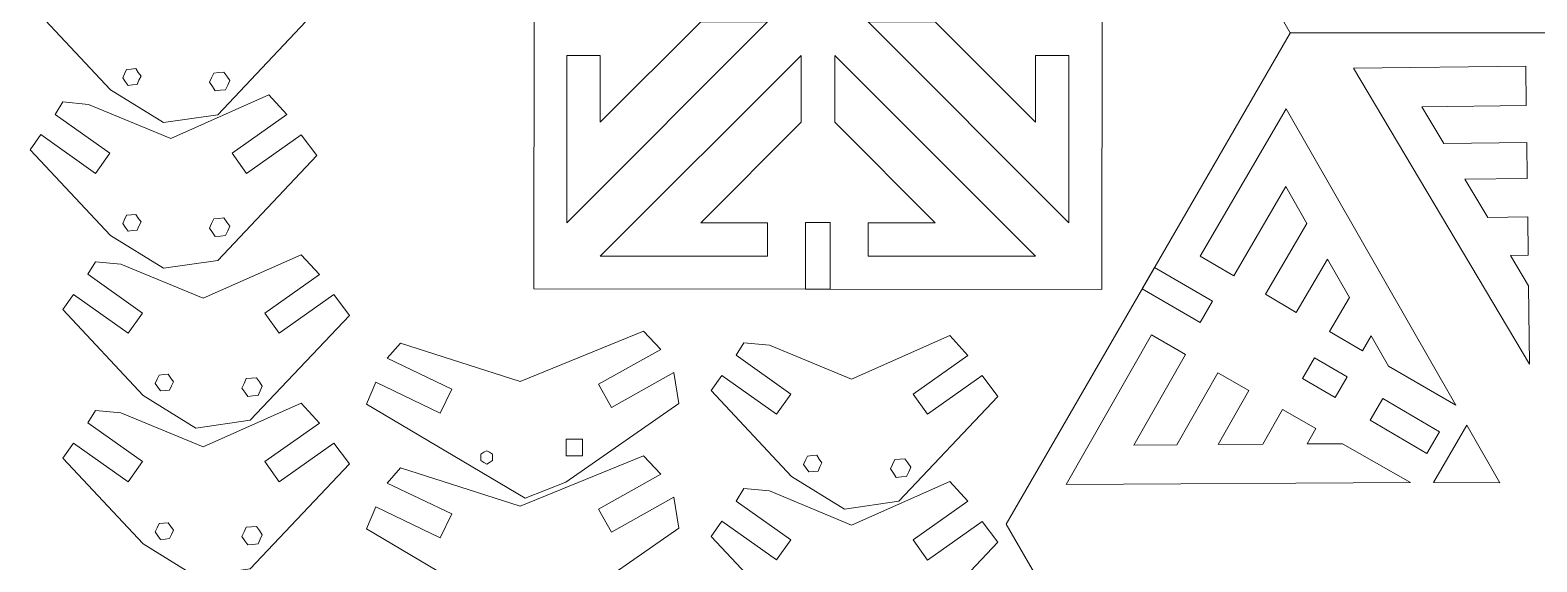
# Model space of a CAD drawing. Header units: inches. Extents: x -12.5 to 16.2, y -9.8 to 11.8.
# Drawn here: x -12.33 to -1.88, y -2.7 to 0.99 of the extents above; entities that cross this region are included whole.
import ezdxf

# ---------------------------------------------------------------- set-up
doc = ezdxf.new("R2010")
doc.units = ezdxf.units.IN
doc.header["$MEASUREMENT"] = 0
for name, color, linetype in [('frame', 7, 'Continuous'), ('Layer 1', 7, 'Continuous'), ('Layer 3', 7, 'Continuous')]:
    doc.layers.add(name, color=color, linetype=linetype)

msp = doc.modelspace()

# ---------------------------------------------------------------- linework, layer by layer
at = {"layer": 'frame', "color": 250, "lineweight": 9}
for points in [[(-3.588, 7.789), (-3.588, 7.789), (0.35, 7.788), (0.35, 7.788), (0.35, 7.788), (0.35, 7.788), (2.318, 4.376), (2.318, 4.376), (2.318, 4.376), (2.318, 4.376), (0.348, 0.966), (0.348, 0.966), (0.348, 0.966), (0.348, 0.966), (-3.59, 0.967), (-3.59, 0.967), (-3.59, 0.967), (-3.59, 0.967), (-5.558, 4.379), (-5.558, 4.379), (-5.558, 4.379), (-5.558, 4.379), (-3.588, 7.789), (-3.588, 7.789)], [(-3.589, 0.969), (-3.589, 0.969), (0.349, 0.968), (0.349, 0.968), (0.349, 0.968), (0.349, 0.968), (2.317, -2.444), (2.317, -2.444), (2.317, -2.444), (2.317, -2.444), (0.347, -5.854), (0.347, -5.854), (0.347, -5.854), (0.347, -5.854), (-3.591, -5.853), (-3.591, -5.853), (-3.591, -5.853), (-3.591, -5.853), (-5.559, -2.441), (-5.559, -2.441), (-5.559, -2.441), (-5.559, -2.441), (-3.589, 0.969), (-3.589, 0.969)]]:
    msp.add_open_spline(points, degree=3, knots=[0, 0, 0, 0, 0.142857, 0.142857, 0.142857, 0.142857, 0.285714, 0.285714, 0.285714, 0.285714, 0.428571, 0.428571, 0.428571, 0.428571, 0.571429, 0.571429, 0.571429, 0.571429, 0.714286, 0.714286, 0.714286, 0.714286, 1, 1, 1, 1], dxfattribs=at)
msp.add_open_spline([(-3.589, 0.969), (-3.589, 0.969), (-3.587, 0.966), (-3.587, 0.966)], degree=3, dxfattribs=at)
at = {"layer": 'frame', "color": 5, "lineweight": 9}
for points in [[(-3.151, 0.722), (-3.151, 0.722), (-1.957, 0.736), (-1.957, 0.736)], [(-1.954, 0.464), (-1.954, 0.464), (-1.957, 0.736), (-1.957, 0.736)], [(-3.151, 0.722), (-3.151, 0.722), (-1.932, -1.332), (-1.932, -1.332)], [(-3.618, 0.441), (-3.618, 0.441), (-4.215, -0.583), (-4.215, -0.583)], [(-3.618, 0.441), (-3.618, 0.441), (-2.443, -1.616), (-2.443, -1.616)], [(-1.951, 0.206), (-1.951, 0.206), (-2.525, 0.199), (-2.525, 0.199)], [(-1.948, -0.043), (-1.948, -0.043), (-1.951, 0.206), (-1.951, 0.206)], [(-1.948, -0.043), (-1.948, -0.043), (-2.379, -0.048), (-2.379, -0.048)], [(-2.379, -0.048), (-2.379, -0.048), (-2.221, -0.313), (-2.221, -0.313)], [(-1.944, -0.31), (-1.944, -0.31), (-2.221, -0.313), (-2.221, -0.313)], [(-1.941, -0.576), (-1.941, -0.576), (-1.944, -0.31), (-1.944, -0.31)], [(-3.761, -0.847), (-3.761, -0.847), (-3.474, -0.355), (-3.474, -0.355)], [(-3.982, -0.719), (-3.982, -0.719), (-4.215, -0.583), (-4.215, -0.583)], [(-3.548, -0.972), (-3.548, -0.972), (-3.332, -0.603), (-3.332, -0.603)], [(-3.332, -0.603), (-3.332, -0.603), (-3.18, -0.868), (-3.18, -0.868)], [(-1.941, -0.576), (-1.941, -0.576), (-2.064, -0.578), (-2.064, -0.578)], [(-2.064, -0.578), (-2.064, -0.578), (-1.938, -0.789), (-1.938, -0.789)], [(-1.932, -1.332), (-1.932, -1.332), (-1.938, -0.789), (-1.938, -0.789)], [(-3.548, -0.972), (-3.548, -0.972), (-3.761, -0.847), (-3.761, -0.847)], [(-3.319, -1.105), (-3.319, -1.105), (-3.18, -0.868), (-3.18, -0.868)], [(-5.144, -2.167), (-5.144, -2.167), (-4.553, -1.129), (-4.553, -1.129)], [(-4.317, -1.264), (-4.317, -1.264), (-4.553, -1.129), (-4.553, -1.129)], [(-3.09, -1.239), (-3.09, -1.239), (-3.319, -1.105), (-3.319, -1.105)], [(-3.09, -1.239), (-3.09, -1.239), (-3.029, -1.134), (-3.029, -1.134)], [(-3.029, -1.134), (-3.029, -1.134), (-2.908, -1.345), (-2.908, -1.345)], [(-2.443, -1.616), (-2.443, -1.616), (-2.908, -1.345), (-2.908, -1.345)], [(-4.093, -1.391), (-4.093, -1.391), (-4.377, -1.891), (-4.377, -1.891)], [(-3.876, -1.514), (-3.876, -1.514), (-4.093, -1.391), (-4.093, -1.391)], [(-3.876, -1.514), (-3.876, -1.514), (-4.089, -1.889), (-4.089, -1.889)], [(-3.644, -1.647), (-3.644, -1.647), (-3.781, -1.887), (-3.781, -1.887)], [(-3.412, -1.778), (-3.412, -1.778), (-3.644, -1.647), (-3.644, -1.647)], [(-2.598, -2.153), (-2.598, -2.153), (-2.365, -1.754), (-2.365, -1.754)], [(-2.365, -1.754), (-2.365, -1.754), (-2.136, -2.156), (-2.136, -2.156)], [(-3.412, -1.778), (-3.412, -1.778), (-3.473, -1.885), (-3.473, -1.885)], [(-4.089, -1.889), (-4.089, -1.889), (-3.781, -1.887), (-3.781, -1.887)], [(-3.473, -1.885), (-3.473, -1.885), (-3.228, -1.884), (-3.228, -1.884)], [(-2.756, -2.152), (-2.756, -2.152), (-3.228, -1.884), (-3.228, -1.884)], [(-5.144, -2.167), (-5.144, -2.167), (-2.756, -2.152), (-2.756, -2.152)], [(-2.598, -2.153), (-2.598, -2.153), (-2.136, -2.156), (-2.136, -2.156)]]:
    msp.add_open_spline(points, degree=3, dxfattribs=at)
for points, knots in [([(-1.954, 0.464), (-1.954, 0.464), (-2.677, 0.455), (-2.677, 0.455), (-2.677, 0.455), (-2.677, 0.455), (-2.525, 0.199), (-2.525, 0.199)], [0, 0, 0, 0, 0.333333, 0.333333, 0.333333, 0.333333, 1, 1, 1, 1]), ([(-3.982, -0.719), (-3.982, -0.719), (-3.62, -0.099), (-3.62, -0.099), (-3.62, -0.099), (-3.62, -0.099), (-3.474, -0.355), (-3.474, -0.355)], [0, 0, 0, 0, 0.333333, 0.333333, 0.333333, 0.333333, 1, 1, 1, 1]), ([(-4.317, -1.264), (-4.317, -1.264), (-4.674, -1.893), (-4.674, -1.893), (-4.674, -1.893), (-4.674, -1.893), (-4.377, -1.891), (-4.377, -1.891)], [0, 0, 0, 0, 0.333333, 0.333333, 0.333333, 0.333333, 1, 1, 1, 1]), ([(-3.279, -1.562), (-3.279, -1.562), (-3.196, -1.42), (-3.196, -1.42), (-3.196, -1.42), (-3.196, -1.42), (-3.421, -1.288), (-3.421, -1.288), (-3.421, -1.288), (-3.421, -1.288), (-3.504, -1.43), (-3.504, -1.43), (-3.504, -1.43), (-3.504, -1.43), (-3.279, -1.562), (-3.279, -1.562)], [0, 0, 0, 0, 0.2, 0.2, 0.2, 0.2, 0.4, 0.4, 0.4, 0.4, 0.6, 0.6, 0.6, 0.6, 1, 1, 1, 1]), ([(-2.643, -1.951), (-2.643, -1.951), (-2.555, -1.801), (-2.555, -1.801), (-2.555, -1.801), (-2.555, -1.801), (-2.949, -1.57), (-2.949, -1.57), (-2.949, -1.57), (-2.949, -1.57), (-3.037, -1.72), (-3.037, -1.72), (-3.037, -1.72), (-3.037, -1.72), (-2.643, -1.951), (-2.643, -1.951)], [0, 0, 0, 0, 0.2, 0.2, 0.2, 0.2, 0.4, 0.4, 0.4, 0.4, 0.6, 0.6, 0.6, 0.6, 1, 1, 1, 1])]:
    msp.add_open_spline(points, degree=3, knots=knots, dxfattribs=at)
at = {"layer": 'frame', "color": 1, "lineweight": 9}
msp.add_open_spline([(-4.129, -0.894), (-4.129, -0.894), (-4.215, -1.043), (-4.215, -1.043), (-4.215, -1.043), (-4.215, -1.043), (-4.617, -0.81), (-4.617, -0.81), (-4.617, -0.81), (-4.617, -0.81), (-4.531, -0.662), (-4.531, -0.662), (-4.531, -0.662), (-4.531, -0.662), (-4.129, -0.894), (-4.129, -0.894)], degree=3, knots=[0, 0, 0, 0, 0.2, 0.2, 0.2, 0.2, 0.4, 0.4, 0.4, 0.4, 0.6, 0.6, 0.6, 0.6, 1, 1, 1, 1], dxfattribs=at)
at = {"layer": 'Layer 1', "color": 250, "lineweight": 9}
msp.add_open_spline([(-4.896, -0.814), (-4.896, -0.814), (-8.834, -0.81), (-8.834, -0.81), (-8.834, -0.81), (-8.834, -0.81), (-8.83, 3.129), (-8.83, 3.129), (-8.83, 3.129), (-8.83, 3.129), (-4.892, 3.125), (-4.892, 3.125), (-4.892, 3.125), (-4.892, 3.125), (-4.896, -0.814), (-4.896, -0.814)], degree=3, knots=[0, 0, 0, 0, 0.2, 0.2, 0.2, 0.2, 0.4, 0.4, 0.4, 0.4, 0.6, 0.6, 0.6, 0.6, 1, 1, 1, 1], dxfattribs=at)
at = {"layer": 'Layer 1', "color": 5, "lineweight": 9}
for points in [[(-8.605, 0.811), (-8.605, 0.811), (-8.605, -0.35), (-8.605, -0.35), (-8.605, -0.35), (-8.605, -0.35), (-7.213, 1.043), (-7.213, 1.043), (-7.213, 1.043), (-7.213, 1.043), (-7.677, 1.043), (-7.677, 1.043), (-7.677, 1.043), (-7.677, 1.043), (-8.373, 0.347), (-8.373, 0.347), (-8.373, 0.347), (-8.373, 0.347), (-8.373, 0.811), (-8.373, 0.811), (-8.373, 0.811), (-8.373, 0.811), (-8.605, 0.811), (-8.605, 0.811)], [(-5.124, 0.811), (-5.124, 0.811), (-5.124, -0.35), (-5.124, -0.35), (-5.124, -0.35), (-5.124, -0.35), (-6.516, 1.043), (-6.516, 1.043), (-6.516, 1.043), (-6.516, 1.043), (-6.052, 1.043), (-6.052, 1.043), (-6.052, 1.043), (-6.052, 1.043), (-5.356, 0.347), (-5.356, 0.347), (-5.356, 0.347), (-5.356, 0.347), (-5.356, 0.811), (-5.356, 0.811), (-5.356, 0.811), (-5.356, 0.811), (-5.124, 0.811), (-5.124, 0.811)], [(-7.213, -0.582), (-7.213, -0.582), (-8.373, -0.582), (-8.373, -0.582), (-8.373, -0.582), (-8.373, -0.582), (-6.981, 0.811), (-6.981, 0.811), (-6.981, 0.811), (-6.981, 0.811), (-6.981, 0.347), (-6.981, 0.347), (-6.981, 0.347), (-6.981, 0.347), (-7.677, -0.35), (-7.677, -0.35), (-7.677, -0.35), (-7.677, -0.35), (-7.213, -0.35), (-7.213, -0.35), (-7.213, -0.35), (-7.213, -0.35), (-7.213, -0.582), (-7.213, -0.582)], [(-6.516, -0.582), (-6.516, -0.582), (-5.356, -0.582), (-5.356, -0.582), (-5.356, -0.582), (-5.356, -0.582), (-6.748, 0.811), (-6.748, 0.811), (-6.748, 0.811), (-6.748, 0.811), (-6.748, 0.347), (-6.748, 0.347), (-6.748, 0.347), (-6.748, 0.347), (-6.052, -0.35), (-6.052, -0.35), (-6.052, -0.35), (-6.052, -0.35), (-6.516, -0.35), (-6.516, -0.35), (-6.516, -0.35), (-6.516, -0.35), (-6.516, -0.582), (-6.516, -0.582)]]:
    msp.add_open_spline(points, degree=3, knots=[0, 0, 0, 0, 0.142857, 0.142857, 0.142857, 0.142857, 0.285714, 0.285714, 0.285714, 0.285714, 0.428571, 0.428571, 0.428571, 0.428571, 0.571429, 0.571429, 0.571429, 0.571429, 0.714286, 0.714286, 0.714286, 0.714286, 1, 1, 1, 1], dxfattribs=at)
at = {"layer": 'Layer 1', "color": 1, "lineweight": 9}
msp.add_open_spline([(-6.779, -0.812), (-6.779, -0.812), (-6.951, -0.812), (-6.951, -0.812), (-6.951, -0.812), (-6.951, -0.812), (-6.951, -0.348), (-6.951, -0.348), (-6.951, -0.348), (-6.951, -0.348), (-6.779, -0.348), (-6.779, -0.348), (-6.779, -0.348), (-6.779, -0.348), (-6.779, -0.812), (-6.779, -0.812)], degree=3, knots=[0, 0, 0, 0, 0.2, 0.2, 0.2, 0.2, 0.4, 0.4, 0.4, 0.4, 0.6, 0.6, 0.6, 0.6, 1, 1, 1, 1], dxfattribs=at)
at = {"layer": 'Layer 3', "color": 5, "lineweight": 9}
msp.add_lwpolyline([(-8.61, -1.968), (-8.496, -1.968), (-8.496, -1.851), (-8.61, -1.851), (-8.61, -1.968)], close=True, dxfattribs=at)
at = {"layer": 'Layer 3', "color": 250, "lineweight": 9}
for points, knots in [([(-12.251, 1.272), (-12.251, 1.272), (-12.326, 1.167), (-12.326, 1.167), (-12.326, 1.167), (-12.326, 1.167), (-11.769, 0.572), (-11.769, 0.572), (-11.769, 0.572), (-11.769, 0.572), (-11.402, 0.346), (-11.402, 0.346), (-11.402, 0.346), (-11.402, 0.346), (-11.025, 0.399), (-11.025, 0.399), (-11.025, 0.399), (-11.025, 0.399), (-10.338, 1.128), (-10.338, 1.128), (-10.338, 1.128), (-10.338, 1.128), (-10.446, 1.272), (-10.446, 1.272)], [0, 0, 0, 0, 0.142857, 0.142857, 0.142857, 0.142857, 0.285714, 0.285714, 0.285714, 0.285714, 0.428571, 0.428571, 0.428571, 0.428571, 0.571429, 0.571429, 0.571429, 0.571429, 0.714286, 0.714286, 0.714286, 0.714286, 1, 1, 1, 1]), ([(-10.545, 0.4), (-10.545, 0.4), (-10.671, 0.538), (-10.671, 0.538), (-10.671, 0.538), (-10.671, 0.538), (-11.351, 0.235), (-11.351, 0.235), (-11.351, 0.235), (-11.351, 0.235), (-11.921, 0.471), (-11.921, 0.471), (-11.921, 0.471), (-11.921, 0.471), (-12.099, 0.488), (-12.099, 0.488), (-12.099, 0.488), (-12.099, 0.488), (-12.152, 0.401), (-12.152, 0.401)], [0, 0, 0, 0, 0.166667, 0.166667, 0.166667, 0.166667, 0.333333, 0.333333, 0.333333, 0.333333, 0.5, 0.5, 0.5, 0.5, 0.666667, 0.666667, 0.666667, 0.666667, 1, 1, 1, 1]), ([(-12.152, 0.401), (-12.152, 0.401), (-11.773, 0.133), (-11.773, 0.133), (-11.773, 0.133), (-11.773, 0.133), (-11.872, -0.008), (-11.872, -0.008), (-11.872, -0.008), (-11.872, -0.008), (-12.251, 0.261), (-12.251, 0.261)], [0, 0, 0, 0, 0.25, 0.25, 0.25, 0.25, 0.5, 0.5, 0.5, 0.5, 1, 1, 1, 1]), ([(-10.446, 0.26), (-10.446, 0.26), (-10.825, -0.008), (-10.825, -0.008), (-10.825, -0.008), (-10.825, -0.008), (-10.924, 0.132), (-10.924, 0.132), (-10.924, 0.132), (-10.924, 0.132), (-10.545, 0.4), (-10.545, 0.4)], [0, 0, 0, 0, 0.25, 0.25, 0.25, 0.25, 0.5, 0.5, 0.5, 0.5, 1, 1, 1, 1]), ([(-12.251, 0.261), (-12.251, 0.261), (-12.326, 0.156), (-12.326, 0.156), (-12.326, 0.156), (-12.326, 0.156), (-11.769, -0.439), (-11.769, -0.439), (-11.769, -0.439), (-11.769, -0.439), (-11.402, -0.665), (-11.402, -0.665), (-11.402, -0.665), (-11.402, -0.665), (-11.025, -0.612), (-11.025, -0.612), (-11.025, -0.612), (-11.025, -0.612), (-10.338, 0.116), (-10.338, 0.116), (-10.338, 0.116), (-10.338, 0.116), (-10.446, 0.26), (-10.446, 0.26)], [0, 0, 0, 0, 0.142857, 0.142857, 0.142857, 0.142857, 0.285714, 0.285714, 0.285714, 0.285714, 0.428571, 0.428571, 0.428571, 0.428571, 0.571429, 0.571429, 0.571429, 0.571429, 0.714286, 0.714286, 0.714286, 0.714286, 1, 1, 1, 1]), ([(-10.32, -0.709), (-10.32, -0.709), (-10.446, -0.572), (-10.446, -0.572), (-10.446, -0.572), (-10.446, -0.572), (-11.126, -0.874), (-11.126, -0.874), (-11.126, -0.874), (-11.126, -0.874), (-11.696, -0.638), (-11.696, -0.638), (-11.696, -0.638), (-11.696, -0.638), (-11.873, -0.621), (-11.873, -0.621), (-11.873, -0.621), (-11.873, -0.621), (-11.926, -0.708), (-11.926, -0.708)], [0, 0, 0, 0, 0.166667, 0.166667, 0.166667, 0.166667, 0.333333, 0.333333, 0.333333, 0.333333, 0.5, 0.5, 0.5, 0.5, 0.666667, 0.666667, 0.666667, 0.666667, 1, 1, 1, 1]), ([(-11.926, -0.708), (-11.926, -0.708), (-11.547, -0.977), (-11.547, -0.977), (-11.547, -0.977), (-11.547, -0.977), (-11.646, -1.117), (-11.646, -1.117), (-11.646, -1.117), (-11.646, -1.117), (-12.025, -0.849), (-12.025, -0.849)], [0, 0, 0, 0, 0.25, 0.25, 0.25, 0.25, 0.5, 0.5, 0.5, 0.5, 1, 1, 1, 1]), ([(-10.221, -0.849), (-10.221, -0.849), (-10.6, -1.117), (-10.6, -1.117), (-10.6, -1.117), (-10.6, -1.117), (-10.699, -0.977), (-10.699, -0.977), (-10.699, -0.977), (-10.699, -0.977), (-10.32, -0.709), (-10.32, -0.709)], [0, 0, 0, 0, 0.25, 0.25, 0.25, 0.25, 0.5, 0.5, 0.5, 0.5, 1, 1, 1, 1]), ([(-12.025, -0.849), (-12.025, -0.849), (-12.1, -0.953), (-12.1, -0.953), (-12.1, -0.953), (-12.1, -0.953), (-11.543, -1.548), (-11.543, -1.548), (-11.543, -1.548), (-11.543, -1.548), (-11.176, -1.775), (-11.176, -1.775), (-11.176, -1.775), (-11.176, -1.775), (-10.8, -1.721), (-10.8, -1.721), (-10.8, -1.721), (-10.8, -1.721), (-10.112, -0.993), (-10.112, -0.993), (-10.112, -0.993), (-10.112, -0.993), (-10.221, -0.849), (-10.221, -0.849)], [0, 0, 0, 0, 0.142857, 0.142857, 0.142857, 0.142857, 0.285714, 0.285714, 0.285714, 0.285714, 0.428571, 0.428571, 0.428571, 0.428571, 0.571429, 0.571429, 0.571429, 0.571429, 0.714286, 0.714286, 0.714286, 0.714286, 1, 1, 1, 1]), ([(-9.851, -1.291), (-9.851, -1.291), (-9.757, -1.186), (-9.757, -1.186), (-9.757, -1.186), (-9.757, -1.186), (-8.928, -1.451), (-8.928, -1.451), (-8.928, -1.451), (-8.928, -1.451), (-8.074, -1.103), (-8.074, -1.103), (-8.074, -1.103), (-8.074, -1.103), (-7.953, -1.229), (-7.953, -1.229)], [0, 0, 0, 0, 0.2, 0.2, 0.2, 0.2, 0.4, 0.4, 0.4, 0.4, 0.6, 0.6, 0.6, 0.6, 1, 1, 1, 1]), ([(-5.825, -1.271), (-5.825, -1.271), (-5.951, -1.133), (-5.951, -1.133), (-5.951, -1.133), (-5.951, -1.133), (-6.631, -1.436), (-6.631, -1.436), (-6.631, -1.436), (-6.631, -1.436), (-7.2, -1.2), (-7.2, -1.2), (-7.2, -1.2), (-7.2, -1.2), (-7.378, -1.183), (-7.378, -1.183), (-7.378, -1.183), (-7.378, -1.183), (-7.431, -1.27), (-7.431, -1.27)], [0, 0, 0, 0, 0.166667, 0.166667, 0.166667, 0.166667, 0.333333, 0.333333, 0.333333, 0.333333, 0.5, 0.5, 0.5, 0.5, 0.666667, 0.666667, 0.666667, 0.666667, 1, 1, 1, 1]), ([(-7.863, -1.389), (-7.863, -1.389), (-8.296, -1.632), (-8.296, -1.632), (-8.296, -1.632), (-8.296, -1.632), (-8.386, -1.471), (-8.386, -1.471), (-8.386, -1.471), (-8.386, -1.471), (-7.953, -1.229), (-7.953, -1.229)], [0, 0, 0, 0, 0.25, 0.25, 0.25, 0.25, 0.5, 0.5, 0.5, 0.5, 1, 1, 1, 1]), ([(-9.851, -1.291), (-9.851, -1.291), (-9.403, -1.505), (-9.403, -1.505), (-9.403, -1.505), (-9.403, -1.505), (-9.482, -1.671), (-9.482, -1.671), (-9.482, -1.671), (-9.482, -1.671), (-9.93, -1.457), (-9.93, -1.457)], [0, 0, 0, 0, 0.25, 0.25, 0.25, 0.25, 0.5, 0.5, 0.5, 0.5, 1, 1, 1, 1]), ([(-7.431, -1.27), (-7.431, -1.27), (-7.052, -1.539), (-7.052, -1.539), (-7.052, -1.539), (-7.052, -1.539), (-7.151, -1.679), (-7.151, -1.679), (-7.151, -1.679), (-7.151, -1.679), (-7.53, -1.411), (-7.53, -1.411)], [0, 0, 0, 0, 0.25, 0.25, 0.25, 0.25, 0.5, 0.5, 0.5, 0.5, 1, 1, 1, 1]), ([(-5.726, -1.411), (-5.726, -1.411), (-6.105, -1.679), (-6.105, -1.679), (-6.105, -1.679), (-6.105, -1.679), (-6.204, -1.539), (-6.204, -1.539), (-6.204, -1.539), (-6.204, -1.539), (-5.825, -1.271), (-5.825, -1.271)], [0, 0, 0, 0, 0.25, 0.25, 0.25, 0.25, 0.5, 0.5, 0.5, 0.5, 1, 1, 1, 1]), ([(-7.863, -1.389), (-7.863, -1.389), (-7.828, -1.605), (-7.828, -1.605), (-7.828, -1.605), (-7.828, -1.605), (-8.612, -2.151), (-8.612, -2.151), (-8.612, -2.151), (-8.612, -2.151), (-8.894, -2.262), (-8.894, -2.262), (-8.894, -2.262), (-8.894, -2.262), (-9.994, -1.609), (-9.994, -1.609), (-9.994, -1.609), (-9.994, -1.609), (-9.93, -1.457), (-9.93, -1.457)], [0, 0, 0, 0, 0.166667, 0.166667, 0.166667, 0.166667, 0.333333, 0.333333, 0.333333, 0.333333, 0.5, 0.5, 0.5, 0.5, 0.666667, 0.666667, 0.666667, 0.666667, 1, 1, 1, 1]), ([(-7.53, -1.411), (-7.53, -1.411), (-7.605, -1.515), (-7.605, -1.515), (-7.605, -1.515), (-7.605, -1.515), (-7.048, -2.11), (-7.048, -2.11), (-7.048, -2.11), (-7.048, -2.11), (-6.681, -2.337), (-6.681, -2.337), (-6.681, -2.337), (-6.681, -2.337), (-6.304, -2.283), (-6.304, -2.283), (-6.304, -2.283), (-6.304, -2.283), (-5.617, -1.555), (-5.617, -1.555), (-5.617, -1.555), (-5.617, -1.555), (-5.726, -1.411), (-5.726, -1.411)], [0, 0, 0, 0, 0.142857, 0.142857, 0.142857, 0.142857, 0.285714, 0.285714, 0.285714, 0.285714, 0.428571, 0.428571, 0.428571, 0.428571, 0.571429, 0.571429, 0.571429, 0.571429, 0.714286, 0.714286, 0.714286, 0.714286, 1, 1, 1, 1]), ([(-10.32, -1.74), (-10.32, -1.74), (-10.446, -1.602), (-10.446, -1.602), (-10.446, -1.602), (-10.446, -1.602), (-11.126, -1.905), (-11.126, -1.905), (-11.126, -1.905), (-11.126, -1.905), (-11.696, -1.669), (-11.696, -1.669), (-11.696, -1.669), (-11.696, -1.669), (-11.873, -1.652), (-11.873, -1.652), (-11.873, -1.652), (-11.873, -1.652), (-11.926, -1.739), (-11.926, -1.739)], [0, 0, 0, 0, 0.166667, 0.166667, 0.166667, 0.166667, 0.333333, 0.333333, 0.333333, 0.333333, 0.5, 0.5, 0.5, 0.5, 0.666667, 0.666667, 0.666667, 0.666667, 1, 1, 1, 1]), ([(-11.926, -1.739), (-11.926, -1.739), (-11.547, -2.007), (-11.547, -2.007), (-11.547, -2.007), (-11.547, -2.007), (-11.646, -2.148), (-11.646, -2.148), (-11.646, -2.148), (-11.646, -2.148), (-12.025, -1.879), (-12.025, -1.879)], [0, 0, 0, 0, 0.25, 0.25, 0.25, 0.25, 0.5, 0.5, 0.5, 0.5, 1, 1, 1, 1]), ([(-10.221, -1.88), (-10.221, -1.88), (-10.6, -2.148), (-10.6, -2.148), (-10.6, -2.148), (-10.6, -2.148), (-10.699, -2.008), (-10.699, -2.008), (-10.699, -2.008), (-10.699, -2.008), (-10.32, -1.74), (-10.32, -1.74)], [0, 0, 0, 0, 0.25, 0.25, 0.25, 0.25, 0.5, 0.5, 0.5, 0.5, 1, 1, 1, 1]), ([(-12.025, -1.879), (-12.025, -1.879), (-12.1, -1.984), (-12.1, -1.984), (-12.1, -1.984), (-12.1, -1.984), (-11.543, -2.579), (-11.543, -2.579), (-11.543, -2.579), (-11.543, -2.579), (-11.176, -2.805), (-11.176, -2.805), (-11.176, -2.805), (-11.176, -2.805), (-10.8, -2.752), (-10.8, -2.752), (-10.8, -2.752), (-10.8, -2.752), (-10.112, -2.024), (-10.112, -2.024), (-10.112, -2.024), (-10.112, -2.024), (-10.221, -1.88), (-10.221, -1.88)], [0, 0, 0, 0, 0.142857, 0.142857, 0.142857, 0.142857, 0.285714, 0.285714, 0.285714, 0.285714, 0.428571, 0.428571, 0.428571, 0.428571, 0.571429, 0.571429, 0.571429, 0.571429, 0.714286, 0.714286, 0.714286, 0.714286, 1, 1, 1, 1]), ([(-9.851, -2.157), (-9.851, -2.157), (-9.757, -2.052), (-9.757, -2.052), (-9.757, -2.052), (-9.757, -2.052), (-8.928, -2.316), (-8.928, -2.316), (-8.928, -2.316), (-8.928, -2.316), (-8.074, -1.968), (-8.074, -1.968), (-8.074, -1.968), (-8.074, -1.968), (-7.953, -2.094), (-7.953, -2.094)], [0, 0, 0, 0, 0.2, 0.2, 0.2, 0.2, 0.4, 0.4, 0.4, 0.4, 0.6, 0.6, 0.6, 0.6, 1, 1, 1, 1]), ([(-9.851, -2.157), (-9.851, -2.157), (-9.403, -2.37), (-9.403, -2.37), (-9.403, -2.37), (-9.403, -2.37), (-9.482, -2.536), (-9.482, -2.536), (-9.482, -2.536), (-9.482, -2.536), (-9.93, -2.322), (-9.93, -2.322)], [0, 0, 0, 0, 0.25, 0.25, 0.25, 0.25, 0.5, 0.5, 0.5, 0.5, 1, 1, 1, 1]), ([(-7.863, -2.254), (-7.863, -2.254), (-8.296, -2.497), (-8.296, -2.497), (-8.296, -2.497), (-8.296, -2.497), (-8.386, -2.337), (-8.386, -2.337), (-8.386, -2.337), (-8.386, -2.337), (-7.953, -2.094), (-7.953, -2.094)], [0, 0, 0, 0, 0.25, 0.25, 0.25, 0.25, 0.5, 0.5, 0.5, 0.5, 1, 1, 1, 1]), ([(-5.825, -2.282), (-5.825, -2.282), (-5.951, -2.145), (-5.951, -2.145), (-5.951, -2.145), (-5.951, -2.145), (-6.631, -2.448), (-6.631, -2.448), (-6.631, -2.448), (-6.631, -2.448), (-7.2, -2.211), (-7.2, -2.211), (-7.2, -2.211), (-7.2, -2.211), (-7.378, -2.195), (-7.378, -2.195), (-7.378, -2.195), (-7.378, -2.195), (-7.431, -2.282), (-7.431, -2.282)], [0, 0, 0, 0, 0.166667, 0.166667, 0.166667, 0.166667, 0.333333, 0.333333, 0.333333, 0.333333, 0.5, 0.5, 0.5, 0.5, 0.666667, 0.666667, 0.666667, 0.666667, 1, 1, 1, 1]), ([(-7.863, -2.254), (-7.863, -2.254), (-7.828, -2.47), (-7.828, -2.47), (-7.828, -2.47), (-7.828, -2.47), (-8.612, -3.016), (-8.612, -3.016), (-8.612, -3.016), (-8.612, -3.016), (-8.894, -3.127), (-8.894, -3.127), (-8.894, -3.127), (-8.894, -3.127), (-9.994, -2.475), (-9.994, -2.475), (-9.994, -2.475), (-9.994, -2.475), (-9.93, -2.322), (-9.93, -2.322)], [0, 0, 0, 0, 0.166667, 0.166667, 0.166667, 0.166667, 0.333333, 0.333333, 0.333333, 0.333333, 0.5, 0.5, 0.5, 0.5, 0.666667, 0.666667, 0.666667, 0.666667, 1, 1, 1, 1]), ([(-7.431, -2.282), (-7.431, -2.282), (-7.052, -2.55), (-7.052, -2.55), (-7.052, -2.55), (-7.052, -2.55), (-7.151, -2.69), (-7.151, -2.69), (-7.151, -2.69), (-7.151, -2.69), (-7.53, -2.422), (-7.53, -2.422)], [0, 0, 0, 0, 0.25, 0.25, 0.25, 0.25, 0.5, 0.5, 0.5, 0.5, 1, 1, 1, 1]), ([(-5.726, -2.423), (-5.726, -2.423), (-6.105, -2.691), (-6.105, -2.691), (-6.105, -2.691), (-6.105, -2.691), (-6.204, -2.55), (-6.204, -2.55), (-6.204, -2.55), (-6.204, -2.55), (-5.825, -2.282), (-5.825, -2.282)], [0, 0, 0, 0, 0.25, 0.25, 0.25, 0.25, 0.5, 0.5, 0.5, 0.5, 1, 1, 1, 1]), ([(-7.53, -2.422), (-7.53, -2.422), (-7.605, -2.527), (-7.605, -2.527), (-7.605, -2.527), (-7.605, -2.527), (-7.048, -3.122), (-7.048, -3.122), (-7.048, -3.122), (-7.048, -3.122), (-6.681, -3.348), (-6.681, -3.348), (-6.681, -3.348), (-6.681, -3.348), (-6.304, -3.295), (-6.304, -3.295), (-6.304, -3.295), (-6.304, -3.295), (-5.617, -2.567), (-5.617, -2.567), (-5.617, -2.567), (-5.617, -2.567), (-5.726, -2.423), (-5.726, -2.423)], [0, 0, 0, 0, 0.142857, 0.142857, 0.142857, 0.142857, 0.285714, 0.285714, 0.285714, 0.285714, 0.428571, 0.428571, 0.428571, 0.428571, 0.571429, 0.571429, 0.571429, 0.571429, 0.714286, 0.714286, 0.714286, 0.714286, 1, 1, 1, 1])]:
    msp.add_open_spline(points, degree=3, knots=knots, dxfattribs=at)
at = {"layer": 'Layer 3', "color": 5, "lineweight": 9}
for points in [[(-11.658, 0.713), (-11.658, 0.713), (-11.671, 0.684), (-11.671, 0.684), (-11.671, 0.684), (-11.671, 0.684), (-11.684, 0.655), (-11.684, 0.655), (-11.684, 0.655), (-11.684, 0.655), (-11.666, 0.629), (-11.666, 0.629), (-11.666, 0.629), (-11.666, 0.629), (-11.647, 0.603), (-11.647, 0.603), (-11.647, 0.603), (-11.647, 0.603), (-11.616, 0.606), (-11.616, 0.606), (-11.616, 0.606), (-11.616, 0.606), (-11.584, 0.609), (-11.584, 0.609), (-11.584, 0.609), (-11.584, 0.609), (-11.571, 0.638), (-11.571, 0.638), (-11.571, 0.638), (-11.571, 0.638), (-11.557, 0.667), (-11.557, 0.667), (-11.557, 0.667), (-11.557, 0.667), (-11.576, 0.693), (-11.576, 0.693), (-11.576, 0.693), (-11.576, 0.693), (-11.594, 0.719), (-11.594, 0.719), (-11.594, 0.719), (-11.594, 0.719), (-11.626, 0.716), (-11.626, 0.716), (-11.626, 0.716), (-11.626, 0.716), (-11.658, 0.713), (-11.658, 0.713)], [(-11.053, 0.688), (-11.053, 0.688), (-11.068, 0.656), (-11.068, 0.656), (-11.068, 0.656), (-11.068, 0.656), (-11.083, 0.624), (-11.083, 0.624), (-11.083, 0.624), (-11.083, 0.624), (-11.062, 0.595), (-11.062, 0.595), (-11.062, 0.595), (-11.062, 0.595), (-11.042, 0.566), (-11.042, 0.566), (-11.042, 0.566), (-11.042, 0.566), (-11.006, 0.569), (-11.006, 0.569), (-11.006, 0.569), (-11.006, 0.569), (-10.971, 0.572), (-10.971, 0.572), (-10.971, 0.572), (-10.971, 0.572), (-10.956, 0.605), (-10.956, 0.605), (-10.956, 0.605), (-10.956, 0.605), (-10.941, 0.637), (-10.941, 0.637), (-10.941, 0.637), (-10.941, 0.637), (-10.962, 0.666), (-10.962, 0.666), (-10.962, 0.666), (-10.962, 0.666), (-10.982, 0.695), (-10.982, 0.695), (-10.982, 0.695), (-10.982, 0.695), (-11.017, 0.692), (-11.017, 0.692), (-11.017, 0.692), (-11.017, 0.692), (-11.053, 0.688), (-11.053, 0.688)], [(-11.658, -0.298), (-11.658, -0.298), (-11.671, -0.327), (-11.671, -0.327), (-11.671, -0.327), (-11.671, -0.327), (-11.684, -0.356), (-11.684, -0.356), (-11.684, -0.356), (-11.684, -0.356), (-11.666, -0.382), (-11.666, -0.382), (-11.666, -0.382), (-11.666, -0.382), (-11.647, -0.408), (-11.647, -0.408), (-11.647, -0.408), (-11.647, -0.408), (-11.616, -0.405), (-11.616, -0.405), (-11.616, -0.405), (-11.616, -0.405), (-11.584, -0.402), (-11.584, -0.402), (-11.584, -0.402), (-11.584, -0.402), (-11.571, -0.373), (-11.571, -0.373), (-11.571, -0.373), (-11.571, -0.373), (-11.557, -0.344), (-11.557, -0.344), (-11.557, -0.344), (-11.557, -0.344), (-11.576, -0.318), (-11.576, -0.318), (-11.576, -0.318), (-11.576, -0.318), (-11.594, -0.292), (-11.594, -0.292), (-11.594, -0.292), (-11.594, -0.292), (-11.626, -0.295), (-11.626, -0.295), (-11.626, -0.295), (-11.626, -0.295), (-11.658, -0.298), (-11.658, -0.298)], [(-11.053, -0.323), (-11.053, -0.323), (-11.068, -0.355), (-11.068, -0.355), (-11.068, -0.355), (-11.068, -0.355), (-11.083, -0.388), (-11.083, -0.388), (-11.083, -0.388), (-11.083, -0.388), (-11.062, -0.417), (-11.062, -0.417), (-11.062, -0.417), (-11.062, -0.417), (-11.042, -0.446), (-11.042, -0.446), (-11.042, -0.446), (-11.042, -0.446), (-11.006, -0.443), (-11.006, -0.443), (-11.006, -0.443), (-11.006, -0.443), (-10.971, -0.439), (-10.971, -0.439), (-10.971, -0.439), (-10.971, -0.439), (-10.956, -0.407), (-10.956, -0.407), (-10.956, -0.407), (-10.956, -0.407), (-10.941, -0.375), (-10.941, -0.375), (-10.941, -0.375), (-10.941, -0.375), (-10.962, -0.346), (-10.962, -0.346), (-10.962, -0.346), (-10.962, -0.346), (-10.982, -0.317), (-10.982, -0.317), (-10.982, -0.317), (-10.982, -0.317), (-11.017, -0.32), (-11.017, -0.32), (-11.017, -0.32), (-11.017, -0.32), (-11.053, -0.323), (-11.053, -0.323)], [(-11.432, -1.407), (-11.432, -1.407), (-11.445, -1.436), (-11.445, -1.436), (-11.445, -1.436), (-11.445, -1.436), (-11.459, -1.465), (-11.459, -1.465), (-11.459, -1.465), (-11.459, -1.465), (-11.44, -1.491), (-11.44, -1.491), (-11.44, -1.491), (-11.44, -1.491), (-11.422, -1.517), (-11.422, -1.517), (-11.422, -1.517), (-11.422, -1.517), (-11.39, -1.514), (-11.39, -1.514), (-11.39, -1.514), (-11.39, -1.514), (-11.359, -1.512), (-11.359, -1.512), (-11.359, -1.512), (-11.359, -1.512), (-11.345, -1.483), (-11.345, -1.483), (-11.345, -1.483), (-11.345, -1.483), (-11.332, -1.454), (-11.332, -1.454), (-11.332, -1.454), (-11.332, -1.454), (-11.35, -1.428), (-11.35, -1.428), (-11.35, -1.428), (-11.35, -1.428), (-11.369, -1.402), (-11.369, -1.402), (-11.369, -1.402), (-11.369, -1.402), (-11.4, -1.404), (-11.4, -1.404), (-11.4, -1.404), (-11.4, -1.404), (-11.432, -1.407), (-11.432, -1.407)], [(-10.827, -1.432), (-10.827, -1.432), (-10.842, -1.465), (-10.842, -1.465), (-10.842, -1.465), (-10.842, -1.465), (-10.857, -1.497), (-10.857, -1.497), (-10.857, -1.497), (-10.857, -1.497), (-10.837, -1.526), (-10.837, -1.526), (-10.837, -1.526), (-10.837, -1.526), (-10.816, -1.555), (-10.816, -1.555), (-10.816, -1.555), (-10.816, -1.555), (-10.781, -1.552), (-10.781, -1.552), (-10.781, -1.552), (-10.781, -1.552), (-10.745, -1.549), (-10.745, -1.549), (-10.745, -1.549), (-10.745, -1.549), (-10.73, -1.516), (-10.73, -1.516), (-10.73, -1.516), (-10.73, -1.516), (-10.716, -1.484), (-10.716, -1.484), (-10.716, -1.484), (-10.716, -1.484), (-10.736, -1.455), (-10.736, -1.455), (-10.736, -1.455), (-10.736, -1.455), (-10.757, -1.426), (-10.757, -1.426), (-10.757, -1.426), (-10.757, -1.426), (-10.792, -1.429), (-10.792, -1.429), (-10.792, -1.429), (-10.792, -1.429), (-10.827, -1.432), (-10.827, -1.432)], [(-9.16, -1.932), (-9.16, -1.932), (-9.181, -1.943), (-9.181, -1.943), (-9.181, -1.943), (-9.181, -1.943), (-9.201, -1.955), (-9.201, -1.955), (-9.201, -1.955), (-9.201, -1.955), (-9.201, -1.978), (-9.201, -1.978), (-9.201, -1.978), (-9.201, -1.978), (-9.201, -2.001), (-9.201, -2.001), (-9.201, -2.001), (-9.201, -2.001), (-9.181, -2.013), (-9.181, -2.013), (-9.181, -2.013), (-9.181, -2.013), (-9.16, -2.025), (-9.16, -2.025), (-9.16, -2.025), (-9.16, -2.025), (-9.14, -2.013), (-9.14, -2.013), (-9.14, -2.013), (-9.14, -2.013), (-9.12, -2.001), (-9.12, -2.001), (-9.12, -2.001), (-9.12, -2.001), (-9.12, -1.978), (-9.12, -1.978), (-9.12, -1.978), (-9.12, -1.978), (-9.12, -1.955), (-9.12, -1.955), (-9.12, -1.955), (-9.12, -1.955), (-9.14, -1.943), (-9.14, -1.943), (-9.14, -1.943), (-9.14, -1.943), (-9.16, -1.932), (-9.16, -1.932)], [(-6.937, -1.969), (-6.937, -1.969), (-6.95, -1.998), (-6.95, -1.998), (-6.95, -1.998), (-6.95, -1.998), (-6.964, -2.027), (-6.964, -2.027), (-6.964, -2.027), (-6.964, -2.027), (-6.945, -2.053), (-6.945, -2.053), (-6.945, -2.053), (-6.945, -2.053), (-6.927, -2.079), (-6.927, -2.079), (-6.927, -2.079), (-6.927, -2.079), (-6.895, -2.076), (-6.895, -2.076), (-6.895, -2.076), (-6.895, -2.076), (-6.863, -2.074), (-6.863, -2.074), (-6.863, -2.074), (-6.863, -2.074), (-6.85, -2.045), (-6.85, -2.045), (-6.85, -2.045), (-6.85, -2.045), (-6.837, -2.016), (-6.837, -2.016), (-6.837, -2.016), (-6.837, -2.016), (-6.855, -1.99), (-6.855, -1.99), (-6.855, -1.99), (-6.855, -1.99), (-6.873, -1.964), (-6.873, -1.964), (-6.873, -1.964), (-6.873, -1.964), (-6.905, -1.966), (-6.905, -1.966), (-6.905, -1.966), (-6.905, -1.966), (-6.937, -1.969), (-6.937, -1.969)], [(-6.332, -1.994), (-6.332, -1.994), (-6.347, -2.027), (-6.347, -2.027), (-6.347, -2.027), (-6.347, -2.027), (-6.362, -2.059), (-6.362, -2.059), (-6.362, -2.059), (-6.362, -2.059), (-6.341, -2.088), (-6.341, -2.088), (-6.341, -2.088), (-6.341, -2.088), (-6.321, -2.117), (-6.321, -2.117), (-6.321, -2.117), (-6.321, -2.117), (-6.286, -2.114), (-6.286, -2.114), (-6.286, -2.114), (-6.286, -2.114), (-6.25, -2.11), (-6.25, -2.11), (-6.25, -2.11), (-6.25, -2.11), (-6.235, -2.078), (-6.235, -2.078), (-6.235, -2.078), (-6.235, -2.078), (-6.22, -2.046), (-6.22, -2.046), (-6.22, -2.046), (-6.22, -2.046), (-6.241, -2.017), (-6.241, -2.017), (-6.241, -2.017), (-6.241, -2.017), (-6.261, -1.988), (-6.261, -1.988), (-6.261, -1.988), (-6.261, -1.988), (-6.297, -1.991), (-6.297, -1.991), (-6.297, -1.991), (-6.297, -1.991), (-6.332, -1.994), (-6.332, -1.994)], [(-11.432, -2.438), (-11.432, -2.438), (-11.445, -2.467), (-11.445, -2.467), (-11.445, -2.467), (-11.445, -2.467), (-11.459, -2.496), (-11.459, -2.496), (-11.459, -2.496), (-11.459, -2.496), (-11.44, -2.522), (-11.44, -2.522), (-11.44, -2.522), (-11.44, -2.522), (-11.422, -2.548), (-11.422, -2.548), (-11.422, -2.548), (-11.422, -2.548), (-11.39, -2.545), (-11.39, -2.545), (-11.39, -2.545), (-11.39, -2.545), (-11.359, -2.542), (-11.359, -2.542), (-11.359, -2.542), (-11.359, -2.542), (-11.345, -2.513), (-11.345, -2.513), (-11.345, -2.513), (-11.345, -2.513), (-11.332, -2.484), (-11.332, -2.484), (-11.332, -2.484), (-11.332, -2.484), (-11.35, -2.458), (-11.35, -2.458), (-11.35, -2.458), (-11.35, -2.458), (-11.369, -2.432), (-11.369, -2.432), (-11.369, -2.432), (-11.369, -2.432), (-11.4, -2.435), (-11.4, -2.435), (-11.4, -2.435), (-11.4, -2.435), (-11.432, -2.438), (-11.432, -2.438)], [(-10.827, -2.463), (-10.827, -2.463), (-10.842, -2.495), (-10.842, -2.495), (-10.842, -2.495), (-10.842, -2.495), (-10.857, -2.528), (-10.857, -2.528), (-10.857, -2.528), (-10.857, -2.528), (-10.837, -2.557), (-10.837, -2.557), (-10.837, -2.557), (-10.837, -2.557), (-10.816, -2.586), (-10.816, -2.586), (-10.816, -2.586), (-10.816, -2.586), (-10.781, -2.583), (-10.781, -2.583), (-10.781, -2.583), (-10.781, -2.583), (-10.745, -2.579), (-10.745, -2.579), (-10.745, -2.579), (-10.745, -2.579), (-10.73, -2.547), (-10.73, -2.547), (-10.73, -2.547), (-10.73, -2.547), (-10.716, -2.515), (-10.716, -2.515), (-10.716, -2.515), (-10.716, -2.515), (-10.736, -2.486), (-10.736, -2.486), (-10.736, -2.486), (-10.736, -2.486), (-10.757, -2.457), (-10.757, -2.457), (-10.757, -2.457), (-10.757, -2.457), (-10.792, -2.46), (-10.792, -2.46), (-10.792, -2.46), (-10.792, -2.46), (-10.827, -2.463), (-10.827, -2.463)]]:
    msp.add_open_spline(points, degree=3, knots=[0, 0, 0, 0, 0.076923, 0.076923, 0.076923, 0.076923, 0.153846, 0.153846, 0.153846, 0.153846, 0.230769, 0.230769, 0.230769, 0.230769, 0.307692, 0.307692, 0.307692, 0.307692, 0.384615, 0.384615, 0.384615, 0.384615, 0.461538, 0.461538, 0.461538, 0.461538, 0.538462, 0.538462, 0.538462, 0.538462, 0.615385, 0.615385, 0.615385, 0.615385, 0.692308, 0.692308, 0.692308, 0.692308, 0.769231, 0.769231, 0.769231, 0.769231, 0.846154, 0.846154, 0.846154, 0.846154, 1, 1, 1, 1], dxfattribs=at)

doc.saveas('drawing.dxf')
